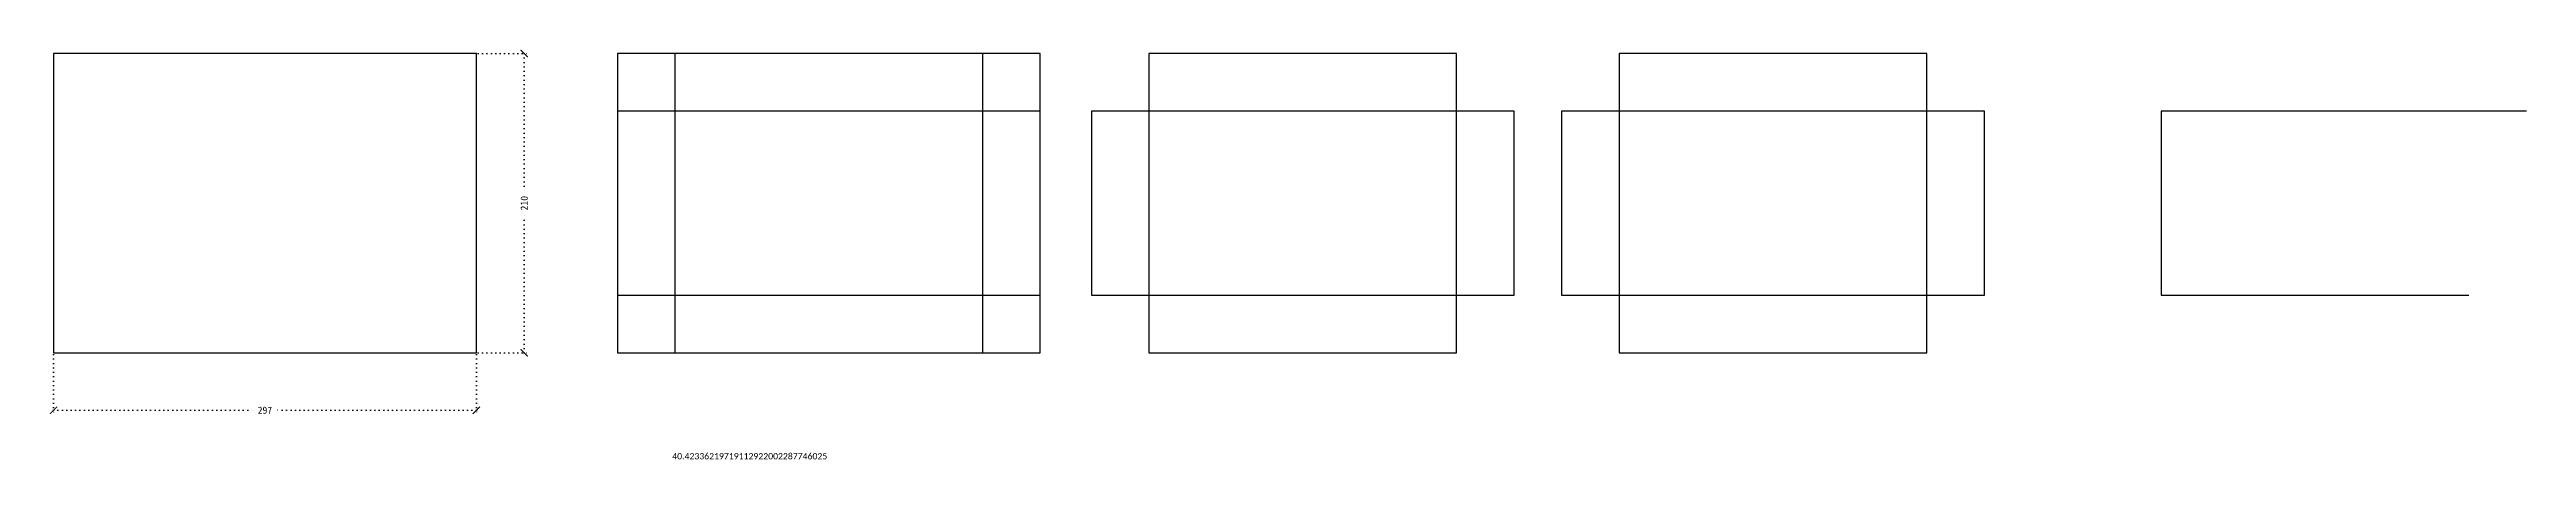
# Model space of a CAD drawing. Header units: millimetres. Extents: x 1667 to 3407, y 963 to 1250.
import ezdxf

# ---------------------------------------------------------------- set-up
doc = ezdxf.new("R2010")
doc.units = ezdxf.units.MM
doc.linetypes.add('ACAD_ISO07W100', pattern=[3, 0, -3])
doc.styles.get("Standard").update_dxf_attribs({"font": ''})
doc.styles.add('w', font='', dxfattribs={"height": 5})
doc.styles.get('Standard').set_extended_font_data('SimSun')
doc.styles.get('w').set_extended_font_data('SimSun')
doc.dimstyles.new('w', dxfattribs={"dimscale": 2, "dimtxt": 2.5, "dimasz": 2.5, "dimexe": 1.25, "dimexo": 0.625, "dimtad": 0, "dimtxsty": 'Standard', "dimblk": 'ARCHTICK', "dimcen": 2.5, "dimclrd": 5, "dimclre": 5, "dimadec": 0, "dimazin": 0, "dimtfac": 1, "dimtmove": 0, "dimatfit": 3, "dimfxl": 1, "dimarcsym": 0})

# ---------------------------------------------------------------- blocks, each defined once
blk = doc.blocks.new('_ArchTick')
at = {"color": 0, "linetype": 'ByBlock', "const_width": 0.15}
blk.add_lwpolyline([(-0.5, -0.5), (0.5, 0.5)], dxfattribs=at)
blk = doc.blocks.new('*D3')
at = {"color": 5, "linetype": 'ACAD_ISO07W100', "lineweight": -2}
for p, q in [((1967.9, 1247.3), (2002.8, 1247.3)), ((2000.3, 1247.3), (2000.3, 1148.5)), ((2000.3, 1037.3), (2000.3, 1136.1)), ((1967.9, 1037.3), (2002.8, 1037.3))]:
    blk.add_line(p, q, dxfattribs=at)
at = {"layer": 'Defpoints', "color": 0}
for p in [(1966.7, 1247.3), (1966.7, 1037.3), (2000.3, 1037.3)]:
    blk.add_point(p, dxfattribs=at)
at = {"color": 5, "lineweight": -2, "xscale": 5, "yscale": 5, "zscale": 5}
for p, rotation in [((2000.3, 1247.3), 90), ((2000.3, 1037.3), 270)]:
    blk.add_blockref('_ArchTick', p, dxfattribs=dict(at, rotation=rotation))
at = {"color": 0, "insert": (2000.3, 1142.3), "char_height": 5, "attachment_point": 5, "rotation": 90}
blk.add_mtext('210', dxfattribs=at)
blk = doc.blocks.new('*D4')
at = {"color": 5, "linetype": 'ACAD_ISO07W100', "lineweight": -2}
for p, q in [((1669.7, 1036.1), (1669.7, 994.5)), ((1966.7, 1036.1), (1966.7, 994.5)), ((1669.7, 997), (1812, 997)), ((1966.7, 997), (1824.4, 997))]:
    blk.add_line(p, q, dxfattribs=at)
at = {"layer": 'Defpoints', "color": 0}
for p in [(1669.7, 1037.3), (1966.7, 1037.3), (1966.7, 997)]:
    blk.add_point(p, dxfattribs=at)
at = {"color": 5, "lineweight": -2, "xscale": 5, "yscale": 5, "zscale": 5, "rotation": 180}
blk.add_blockref('_ArchTick', (1669.7, 997), dxfattribs=at)
at = {"color": 5, "lineweight": -2, "xscale": 5, "yscale": 5, "zscale": 5}
blk.add_blockref('_ArchTick', (1966.7, 997), dxfattribs=at)
at = {"color": 0, "insert": (1818.2, 997), "char_height": 5, "attachment_point": 5}
blk.add_mtext('297', dxfattribs=at)

msp = doc.modelspace()

# ---------------------------------------------------------------- linework, layer by layer
for p, q in [((2362.707, 1247.308), (2065.707, 1247.308)), ((2065.707, 1247.308), (2065.707, 1037.308)), ((2106.131, 1247.308), (2106.131, 1037.308)), ((2322.284, 1037.308), (2322.284, 1247.308)), ((2362.707, 1037.308), (2362.707, 1247.308)), ((2655.177, 1247.308), (2439.024, 1247.308)), ((2439.024, 1247.308), (2439.024, 1037.308)), ((2655.177, 1037.308), (2655.177, 1247.308)), ((2985.397, 1247.308), (2769.244, 1247.308)), ((2769.244, 1247.308), (2769.244, 1206.885)), ((2985.397, 1037.308), (2985.397, 1247.308)), ((2362.707, 1206.885), (2065.707, 1206.885)), ((2695.6, 1206.885), (2398.6, 1206.885)), ((2398.6, 1206.885), (2398.6, 1077.732)), ((2695.6, 1077.732), (2695.6, 1206.885)), ((2728.821, 1206.885), (2728.821, 1077.732)), ((2769.244, 1206.885), (2728.821, 1206.885)), ((2985.397, 1206.885), (2769.244, 1206.885)), ((2769.244, 1206.885), (2769.244, 1077.732)), ((3025.821, 1206.885), (2985.397, 1206.885)), ((3025.821, 1077.732), (3025.821, 1206.885)), ((3366.109, 1206.885), (3149.956, 1206.885)), ((3149.956, 1206.885), (3149.956, 1077.732)), ((3406.533, 1206.885), (3366.109, 1206.885)), ((2065.707, 1077.732), (2362.707, 1077.732)), ((2398.6, 1077.732), (2695.6, 1077.732)), ((2728.821, 1077.732), (2769.244, 1077.732)), ((2769.244, 1077.732), (2985.397, 1077.732)), ((2769.244, 1077.732), (2769.244, 1037.308)), ((2985.397, 1077.732), (3025.821, 1077.732)), ((3149.956, 1077.732), (3366.109, 1077.732)), ((2065.707, 1037.308), (2362.707, 1037.308)), ((2439.024, 1037.308), (2655.177, 1037.308)), ((2769.244, 1037.308), (2985.397, 1037.308))]:
    msp.add_line(p, q)
msp.add_lwpolyline([(1669.675, 1037.308), (1966.675, 1037.308), (1966.675, 1247.308), (1669.675, 1247.308)], close=True)

# ---------------------------------------------------------------- texts
at = {"insert": (2104.258, 966.951), "char_height": 5, "width": 175.22124, "attachment_point": 1, "style": 'w'}
msp.add_mtext('{\\fCalibri|b0|i0|c0|p34;\\H0.875x;40.42336219719112922002287746025}', dxfattribs=at)

# ---------------------------------------------------------------- dimensions: what is measured, and where the dimension line sits
dim = msp.add_linear_dim(base=(2000.329, 1037.308), p1=(1966.675, 1247.308), p2=(1966.675, 1037.308), angle=90, dimstyle='w')
dim.commit()
dim.dimension.update_dxf_attribs({"geometry": '*D3', "text_midpoint": (2000.329, 1142.308)})
dim = msp.add_linear_dim(base=(1966.675, 996.994), p1=(1669.675, 1037.308), p2=(1966.675, 1037.308), dimstyle='w')
dim.commit()
dim.dimension.update_dxf_attribs({"geometry": '*D4', "text_midpoint": (1818.175, 996.994)})

doc.saveas('drawing.dxf')
